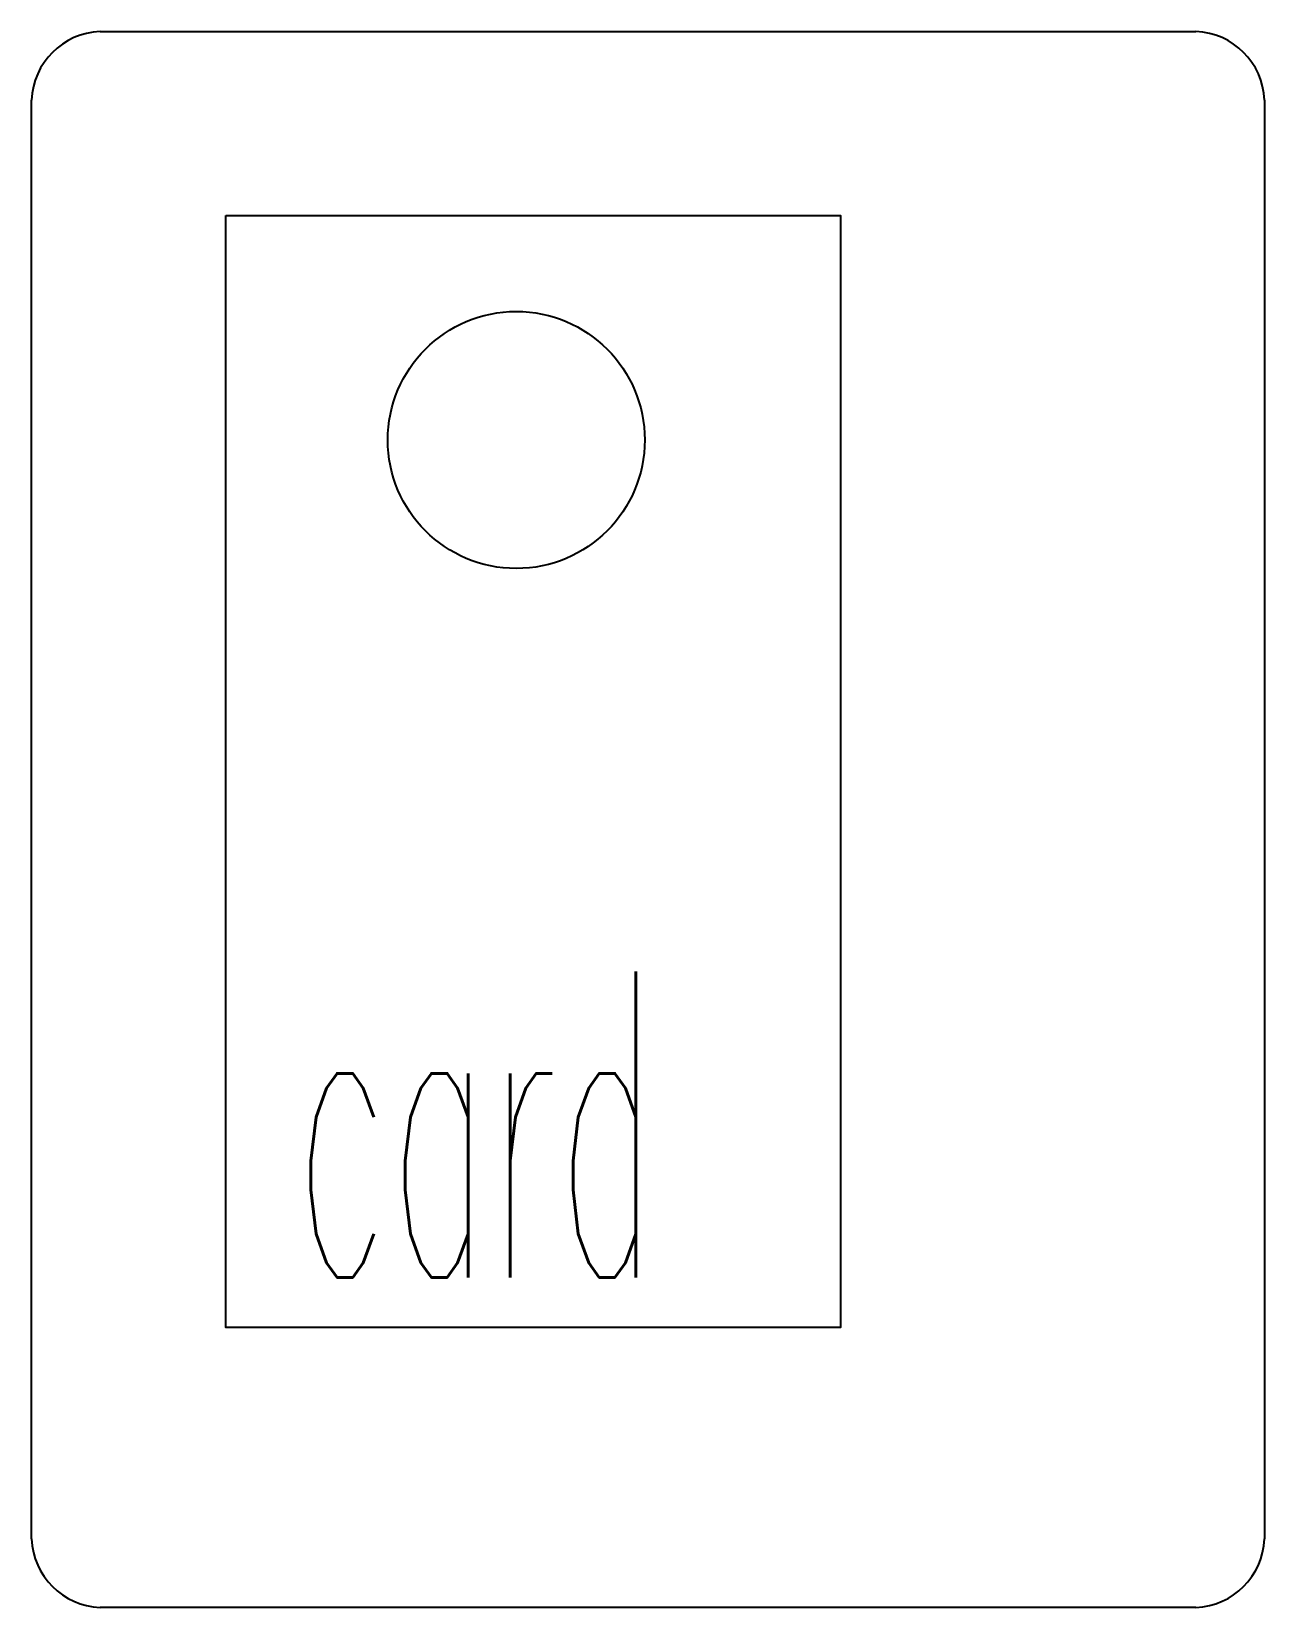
# Model space of a CAD drawing. Extents: x -2.02 to 2.02, y 0 to 5.15.
import ezdxf

# ---------------------------------------------------------------- set-up
doc = ezdxf.new("R2010")
doc.units = 0
doc.header["$LTSCALE"] = 1000
doc.header["$MEASUREMENT"] = 0
doc.layers.add('EQUIP-安防', color=3, linetype='Continuous')
doc.styles.add('_HZTXT', font='TXT', dxfattribs={"width": 0.8, "bigfont": 'HZTXT'})

# ---------------------------------------------------------------- blocks, each defined once
blk = doc.blocks.new('A$C00247BF3')
at = {"layer": 'EQUIP-安防', "color": 6, "linetype": 'ByBlock'}
for p, q in [((22.42, 515.1), (380.73, 515.1)), ((0.02, 22.42), (0.02, 492.71)), ((403.13, 492.71), (403.13, 22.42)), ((380.73, 0.02), (22.42, 0.02))]:
    blk.add_line(p, q, dxfattribs=at)
at = {"layer": 'EQUIP-安防'}
blk.add_lwpolyline([(63.5, 455), (264.5, 455), (264.5, 91.5), (63.5, 91.5)], close=True, dxfattribs=at)
blk.add_circle((158.5, 381.6), 42, dxfattribs=at)
at = {"layer": 'EQUIP-安防', "color": 6, "linetype": 'ByBlock'}
for centre, start, end in [((23.43, 491.7), 92.4701, 177.5299), ((379.72, 491.7), 2.4701, 87.5299), ((23.43, 23.43), 182.4701, 267.5299), ((379.72, 23.43), 272.4701, 357.5299)]:
    blk.add_arc(centre, 23.43, start, end, dxfattribs=at)
at = {"layer": 'EQUIP-安防', "linetype": 'Continuous', "style": '_HZTXT', "width": 0.4}
blk.add_text('card', height=100, dxfattribs=at).set_placement((86.2, 107.9))

msp = doc.modelspace()

# ---------------------------------------------------------------- block references
at = {"layer": 'EQUIP-安防', "xscale": 0.01, "yscale": 0.01, "zscale": 0.01}
msp.add_blockref('A$C00247BF3', (-2.0157, -0.0002), dxfattribs=at)

doc.saveas('drawing.dxf')
